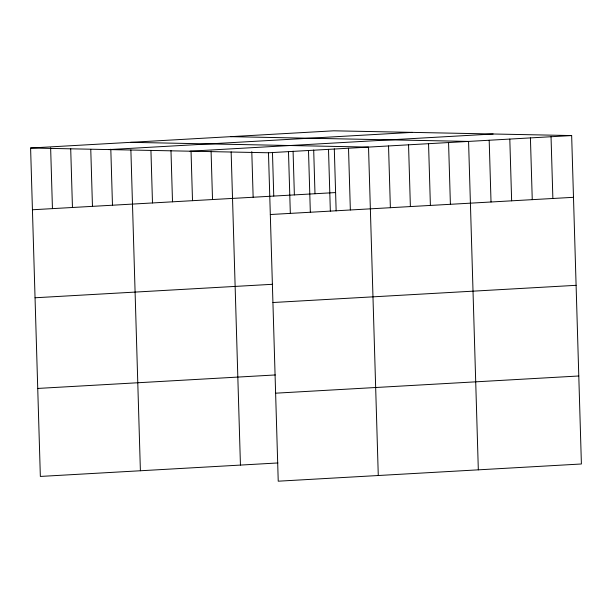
<?xml version="1.0" encoding="UTF-8"?>
<svg xmlns="http://www.w3.org/2000/svg" width="612" height="612" viewBox="0 0 612 612"><rect width="100%" height="100%" fill="white"/><g stroke="black" fill="none" stroke-linecap="round" stroke-linejoin="round"><path stroke-width="0.92" d="M30.6 148.012L333.769 130.807L571.654 135.566L581.4 463.988L278.231 481.193L268.477 152.77L30.6 148.012L40.346 476.434L277.925 462.955M109.097 149.58L412.274 132.376M189.98 151.195L493.15 133.997M268.477 152.77L571.654 135.566M32.436 209.763L335.606 192.566M270.313 214.521L573.482 197.316M35.045 297.769L272.623 284.289M272.921 302.519L576.099 285.322M37.737 388.436L275.316 374.957M275.614 393.187L578.791 375.99M230.693 136.66L468.57 141.418L478.324 469.84M130.647 142.336L368.523 147.094L378.277 475.516M551.037 136.736L552.873 198.487M530.42 137.907L532.256 199.657M509.804 139.077L511.64 200.828M489.187 140.247L491.023 201.998M448.565 142.55L450.394 204.301M428.553 143.682L430.389 205.441M408.548 144.822L410.377 206.573M388.536 145.954L390.372 207.713M348.519 148.226L350.347 209.977M334.305 148.861L336.149 210.895M328.506 149.359L330.342 211.117M313.696 150.032L314.989 193.736M308.502 150.498L310.33 212.249M293.079 151.202L294.372 194.907M288.489 151.631L290.325 213.389M272.462 152.373L273.755 196.07M251.792 151.638L253.146 197.24M231.145 151.86L240.44 465.082M211.079 151.095L212.517 199.55M191.043 151.279L192.505 200.682M170.977 150.514L172.5 201.815M150.942 150.697L152.487 202.955M130.876 149.932L140.393 470.758M110.81 149.167L112.47 205.227M90.767 149.359L92.458 206.359M70.701 148.594L72.453 207.499M50.635 147.829L52.441 208.631"/></g></svg>
